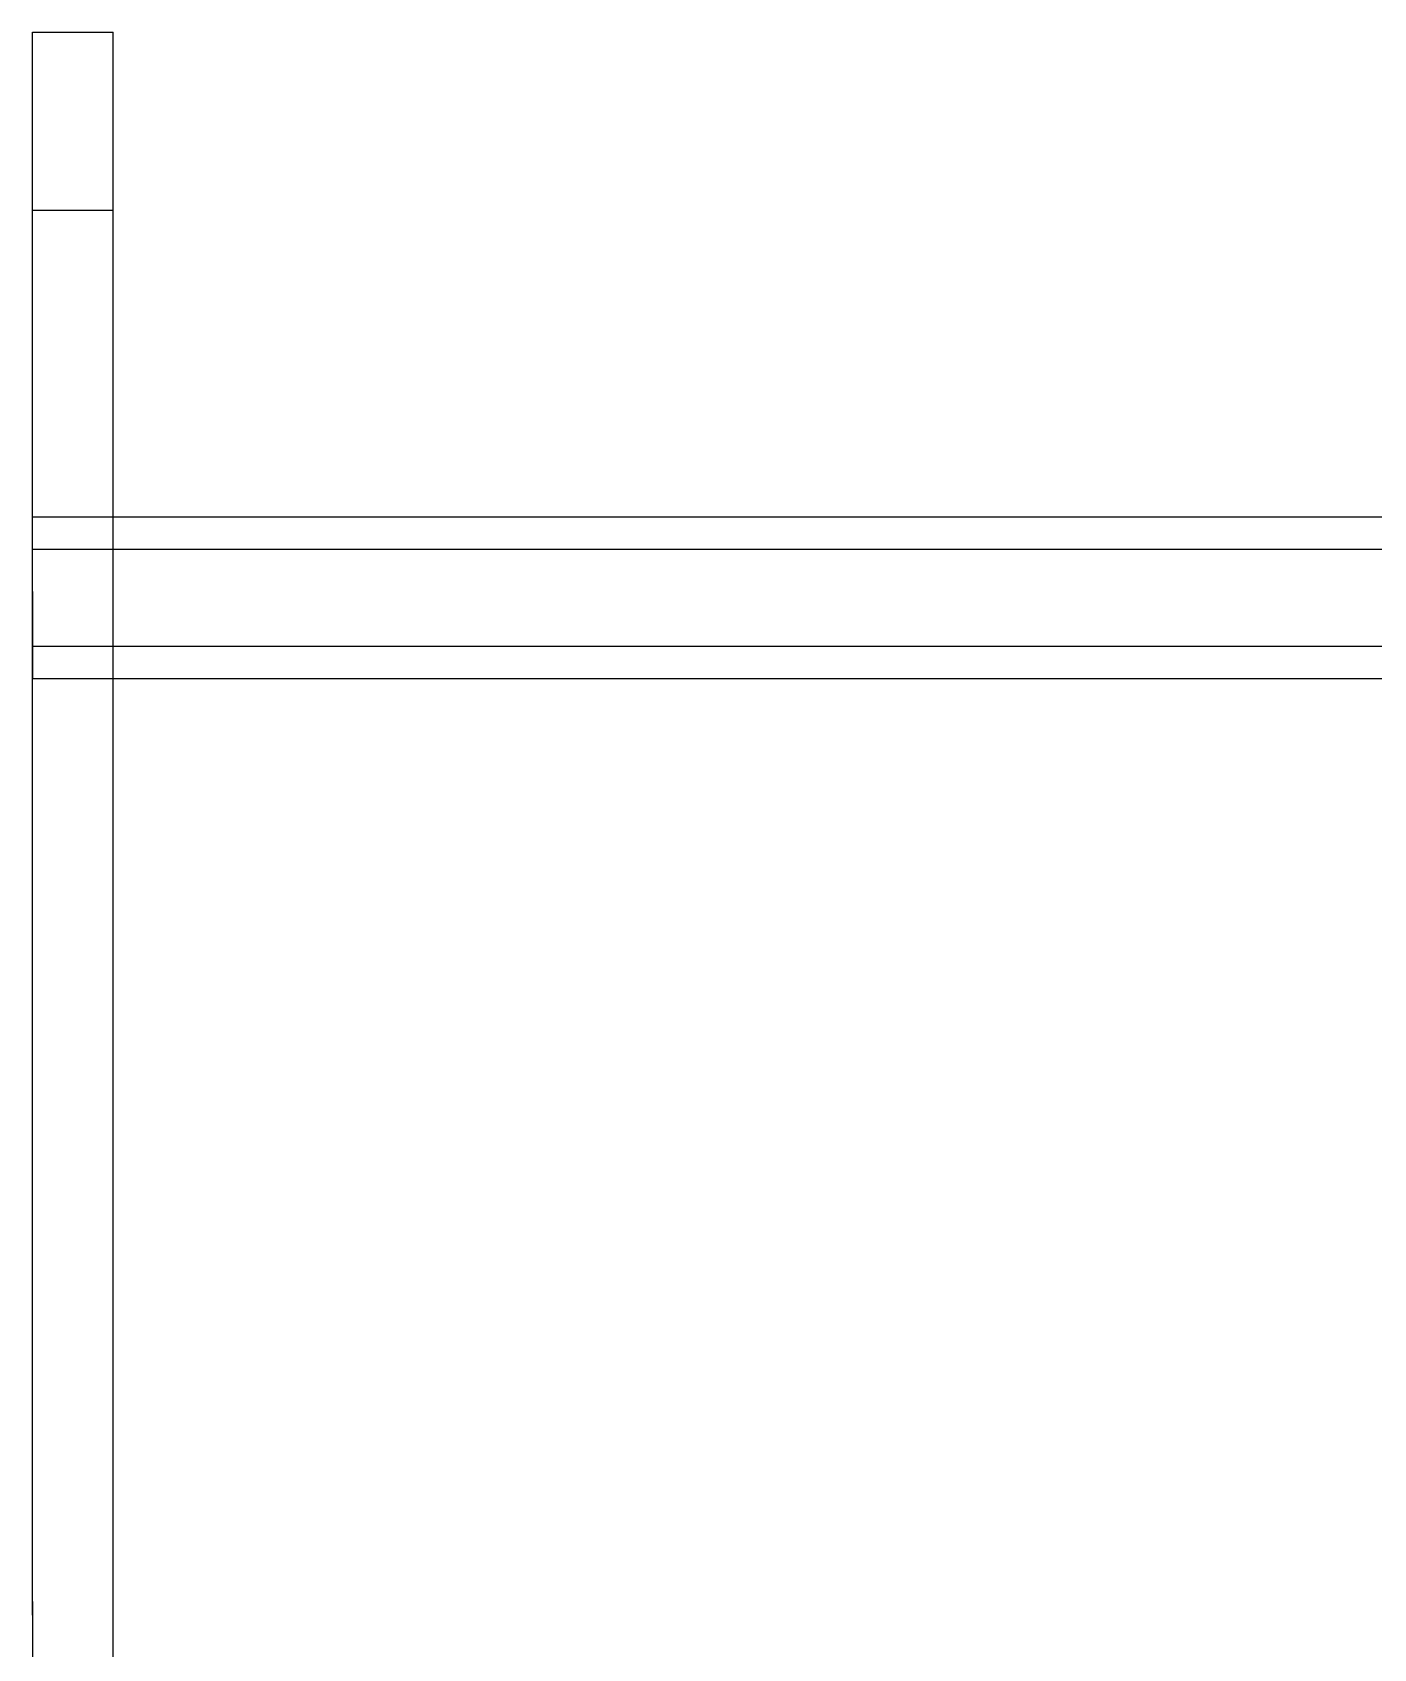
# Model space of a CAD drawing. Header units: millimetres. Extents: x -180 to 1414, y -663 to 972.
# Drawn here: x 470 to 553, y -445.1 to -345 of the extents above; entities that cross this region are included whole.
import ezdxf

# ---------------------------------------------------------------- set-up
doc = ezdxf.new("R2010")
doc.units = ezdxf.units.MM
doc.layers.add('HEAD_SIDE', color=8, linetype='Continuous')

msp = doc.modelspace()

# ---------------------------------------------------------------- linework, layer by layer
at = {"layer": 'HEAD_SIDE'}
for p, q in [((470, -345.29), (470, -345)), ((470, -345), (475, -345)), ((475, -345.29), (475, -345)), ((470, -346.17), (470, -345.29)), ((470, -347.63), (470, -346.17)), ((475, -346.17), (475, -345.29)), ((475, -347.63), (475, -346.17)), ((470, -349.66), (470, -347.63)), ((475, -349.66), (475, -347.63)), ((470, -352.26), (470, -349.66)), ((475, -352.26), (475, -349.66)), ((470, -355.4), (470, -352.26)), ((475, -355.4), (475, -352.26)), ((470, -359.07), (470, -355.4)), ((470, -356.26), (470, -356)), ((470, -356), (475, -356)), ((475, -359.07), (475, -355.4)), ((475, -356.26), (475, -356)), ((470, -357.05), (470, -356.26)), ((470, -358.36), (470, -357.05)), ((475, -357.05), (475, -356.26)), ((475, -358.36), (475, -357.05)), ((470, -360.18), (470, -358.36)), ((470, -363.24), (470, -359.07)), ((475, -360.18), (475, -358.36)), ((475, -363.24), (475, -359.07)), ((470, -362.5), (470, -360.18)), ((475, -362.5), (475, -360.18)), ((470, -365.31), (470, -362.5)), ((475, -365.31), (475, -362.5)), ((470, -367.91), (470, -363.24)), ((475, -367.91), (475, -363.24)), ((470, -368.59), (470, -365.31)), ((475, -368.59), (475, -365.31)), ((470, -373.03), (470, -367.91)), ((475, -373.03), (475, -367.91)), ((470, -372.33), (470, -368.59)), ((475, -372.33), (475, -368.59)), ((470, -376.51), (470, -372.33)), ((470, -378.58), (470, -373.03)), ((475, -376.51), (475, -372.33)), ((475, -378.58), (475, -373.03)), ((470, -375.01), (470, -375)), ((470, -375), (586, -375)), ((470, -375.01), (470, -375)), ((470, -375), (586, -375)), ((470, -375.05), (470, -375.01)), ((470, -375.05), (470, -375.01)), ((470, -375.12), (470, -375.05)), ((470, -375.12), (470, -375.05)), ((470, -375.22), (470, -375.12)), ((470, -375.22), (470, -375.12)), ((470, -375.34), (470, -375.22)), ((470, -375.34), (470, -375.22)), ((470, -375.49), (470, -375.34)), ((470, -375.49), (470, -375.34)), ((470, -375.67), (470, -375.49)), ((470, -375.67), (470, -375.49)), ((470, -375.87), (470, -375.67)), ((470, -375.87), (470, -375.67)), ((470, -376.09), (470, -375.87)), ((470, -376.09), (470, -375.87)), ((470, -376.33), (470, -376.09)), ((470, -376.33), (470, -376.09)), ((470, -376.6), (470, -376.33)), ((470, -376.6), (470, -376.33)), ((470, -381.09), (470, -376.51)), ((470, -376.88), (470, -376.6)), ((470, -376.88), (470, -376.6)), ((470, -377.18), (470, -376.88)), ((470, -377.18), (470, -376.88)), ((470, -377.03), (470, -377)), ((470, -377), (470, -377)), ((470, -377), (586, -377)), ((470, -377.03), (470, -377)), ((470, -377), (470, -377)), ((470, -377), (586, -377)), ((470, -377.07), (470, -377.03)), ((470, -377.07), (470, -377.03)), ((470, -377.13), (470, -377.07)), ((470, -377.13), (470, -377.07)), ((470, -377.2), (470, -377.13)), ((470, -377.2), (470, -377.13)), ((470, -377.5), (470, -377.18)), ((470, -377.5), (470, -377.18)), ((470, -377.29), (470, -377.2)), ((470, -377.29), (470, -377.2)), ((475, -381.09), (475, -376.51)), ((470, -377.4), (470, -377.29)), ((470, -377.4), (470, -377.29)), ((470, -377.52), (470, -377.4)), ((470, -377.52), (470, -377.4)), ((470, -377.83), (470, -377.5)), ((470, -377.83), (470, -377.5)), ((470, -377.65), (470, -377.52)), ((470, -377.65), (470, -377.52)), ((470, -377.8), (470, -377.65)), ((470, -377.8), (470, -377.65)), ((470, -377.96), (470, -377.8)), ((470, -377.96), (470, -377.8)), ((470, -378.17), (470, -377.83)), ((470, -378.17), (470, -377.83)), ((470, -378.13), (470, -377.96)), ((470, -378.13), (470, -377.96)), ((470, -378.31), (470, -378.13)), ((470, -378.31), (470, -378.13)), ((470, -378.52), (470, -378.17)), ((470, -378.52), (470, -378.17)), ((470, -378.5), (470, -378.31)), ((470, -378.5), (470, -378.31)), ((470, -378.69), (470, -378.5)), ((470, -378.69), (470, -378.5)), ((470, -378.88), (470, -378.52)), ((470, -378.88), (470, -378.52)), ((470, -384.53), (470, -378.58)), ((470, -378.9), (470, -378.69)), ((470, -378.9), (470, -378.69)), ((470, -379.25), (470, -378.88)), ((470, -379.25), (470, -378.88)), ((470, -379.11), (470, -378.9)), ((470, -379.11), (470, -378.9)), ((470, -379.33), (470, -379.11)), ((470, -379.33), (470, -379.11)), ((475, -384.53), (475, -378.58)), ((470, -379.62), (470, -379.25)), ((470, -379.62), (470, -379.25)), ((470, -379.55), (470, -379.33)), ((470, -379.55), (470, -379.33)), ((470, -379.77), (470, -379.55)), ((470, -379.77), (470, -379.55)), ((470, -379.62), (470, -380)), ((470, -379.62), (470, -380)), ((470, -379.77), (470, -380)), ((470, -379.77), (470, -380)), ((470, -380), (470, -380.37)), ((470, -380), (470, -380.22)), ((470, -380), (470, -380.37)), ((470, -380), (470, -380.22)), ((470, -380.22), (470, -380.44)), ((470, -380.22), (470, -380.44)), ((470, -380.37), (470, -380.74)), ((470, -380.37), (470, -380.74)), ((470, -380.44), (470, -380.66)), ((470, -380.44), (470, -380.66)), ((470, -380.66), (470, -380.88)), ((470, -380.66), (470, -380.88)), ((470, -380.74), (470, -381.11)), ((470, -380.74), (470, -381.11)), ((470, -380.88), (470, -381.09)), ((470, -380.88), (470, -381.09)), ((470, -386.06), (470, -381.09)), ((470, -381.09), (470, -381.3)), ((470, -381.09), (470, -381.3)), ((470, -381.11), (470, -381.47)), ((470, -381.11), (470, -381.47)), ((475, -386.06), (475, -381.09)), ((470, -381.3), (470, -381.5)), ((470, -381.3), (470, -381.5)), ((470, -381.47), (470, -381.82)), ((470, -381.47), (470, -381.82)), ((470, -381.5), (470, -381.69)), ((470, -381.5), (470, -381.69)), ((470, -381.69), (470, -381.87)), ((470, -381.69), (470, -381.87)), ((470, -381.82), (470, -382.17)), ((470, -381.82), (470, -382.17)), ((470, -381.87), (470, -382.04)), ((470, -381.87), (470, -382.04)), ((470, -382.04), (470, -382.2)), ((470, -382.04), (470, -382.2)), ((470, -382.17), (470, -382.5)), ((470, -382.17), (470, -382.5)), ((470, -382.2), (470, -382.34)), ((470, -382.2), (470, -382.34)), ((470, -382.34), (470, -382.48)), ((470, -382.34), (470, -382.48)), ((470, -382.48), (470, -382.59)), ((470, -382.48), (470, -382.59)), ((470, -382.5), (470, -382.81)), ((470, -382.5), (470, -382.81)), ((470, -382.59), (470, -382.7)), ((470, -382.59), (470, -382.7)), ((470, -382.7), (470, -382.79)), ((470, -382.7), (470, -382.79)), ((470, -382.79), (470, -382.86)), ((470, -382.79), (470, -382.86)), ((470, -382.81), (470, -383.11)), ((470, -382.81), (470, -383.11)), ((470, -382.86), (470, -382.92)), ((470, -382.86), (470, -382.92)), ((470, -382.92), (470, -382.96)), ((470, -382.92), (470, -382.96)), ((470, -382.96), (470, -382.99)), ((470, -382.96), (470, -382.99)), ((470, -382.99), (470, -383)), ((470, -382.99), (470, -383)), ((470, -383), (586, -383)), ((470, -383), (586, -383)), ((470, -383.11), (470, -383.4)), ((470, -383.11), (470, -383.4)), ((470, -383.4), (470, -383.66)), ((470, -383.4), (470, -383.66)), ((470, -383.66), (470, -383.91)), ((470, -383.66), (470, -383.91)), ((470, -383.91), (470, -384.13)), ((470, -383.91), (470, -384.13)), ((470, -384.13), (470, -384.33)), ((470, -384.13), (470, -384.33)), ((470, -384.33), (470, -384.5)), ((470, -384.33), (470, -384.5)), ((470, -384.5), (470, -384.65)), ((470, -384.5), (470, -384.65)), ((470, -390.85), (470, -384.53)), ((470, -384.65), (470, -384.77)), ((470, -384.65), (470, -384.77)), ((470, -384.77), (470, -384.87)), ((470, -384.77), (470, -384.87)), ((470, -384.87), (470, -384.94)), ((470, -384.87), (470, -384.94)), ((470, -384.94), (470, -384.98)), ((470, -384.94), (470, -384.98)), ((470, -384.98), (470, -385)), ((470, -384.98), (470, -385)), ((470, -385), (586, -385)), ((470, -385), (586, -385)), ((475, -390.85), (475, -384.53)), ((470, -391.39), (470, -386.06)), ((475, -391.39), (475, -386.06)), ((470, -397.5), (470, -390.85)), ((475, -397.5), (475, -390.85)), ((470, -397.05), (470, -391.39)), ((475, -397.05), (475, -391.39)), ((470, -403), (470, -397.05)), ((475, -403), (475, -397.05)), ((470, -404.44), (470, -397.5)), ((475, -404.44), (475, -397.5)), ((470, -409.21), (470, -403)), ((475, -409.21), (475, -403)), ((470, -411.64), (470, -404.44)), ((475, -411.64), (475, -404.44)), ((470, -415.66), (470, -409.21)), ((475, -415.66), (475, -409.21)), ((470, -419.05), (470, -411.64)), ((475, -419.05), (475, -411.64)), ((470, -422.29), (470, -415.66)), ((475, -422.29), (475, -415.66)), ((470, -426.64), (470, -419.05)), ((475, -426.64), (475, -419.05)), ((470, -429.08), (470, -422.29)), ((475, -429.08), (475, -422.29)), ((470, -434.35), (470, -426.64)), ((475, -434.35), (475, -426.64)), ((470, -435.99), (470, -429.08)), ((475, -435.99), (475, -429.08)), ((470, -442.15), (470, -434.35)), ((475, -442.15), (475, -434.35)), ((470, -442.98), (470, -435.99)), ((475, -442.98), (475, -435.99)), ((470, -442.15), (470, -450)), ((475, -450), (475, -442.15)), ((470, -442.98), (470, -450)), ((475, -450), (475, -442.98))]:
    msp.add_line(p, q, dxfattribs=at)

doc.saveas('drawing.dxf')
